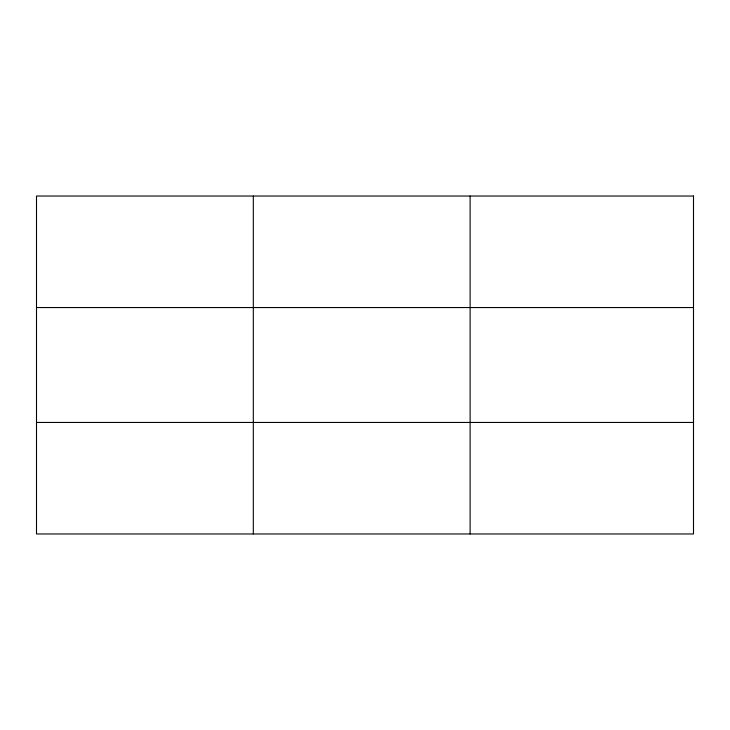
<?xml version="1.0" encoding="UTF-8"?>
<svg xmlns="http://www.w3.org/2000/svg" width="730" height="730" viewBox="0 0 730 730"><rect width="100%" height="100%" fill="white"/><g stroke="black" fill="none" stroke-linecap="round" stroke-linejoin="round"><path stroke-width="1.09" d="M253.31 533.968L253.31 196.032M470.12 533.968L470.12 196.032M36.5 307.549L693.5 307.549M36.5 422.451L693.5 422.451M693.5 196.032L693.5 533.968L36.5 533.968L36.5 196.032L693.5 196.032"/></g></svg>
